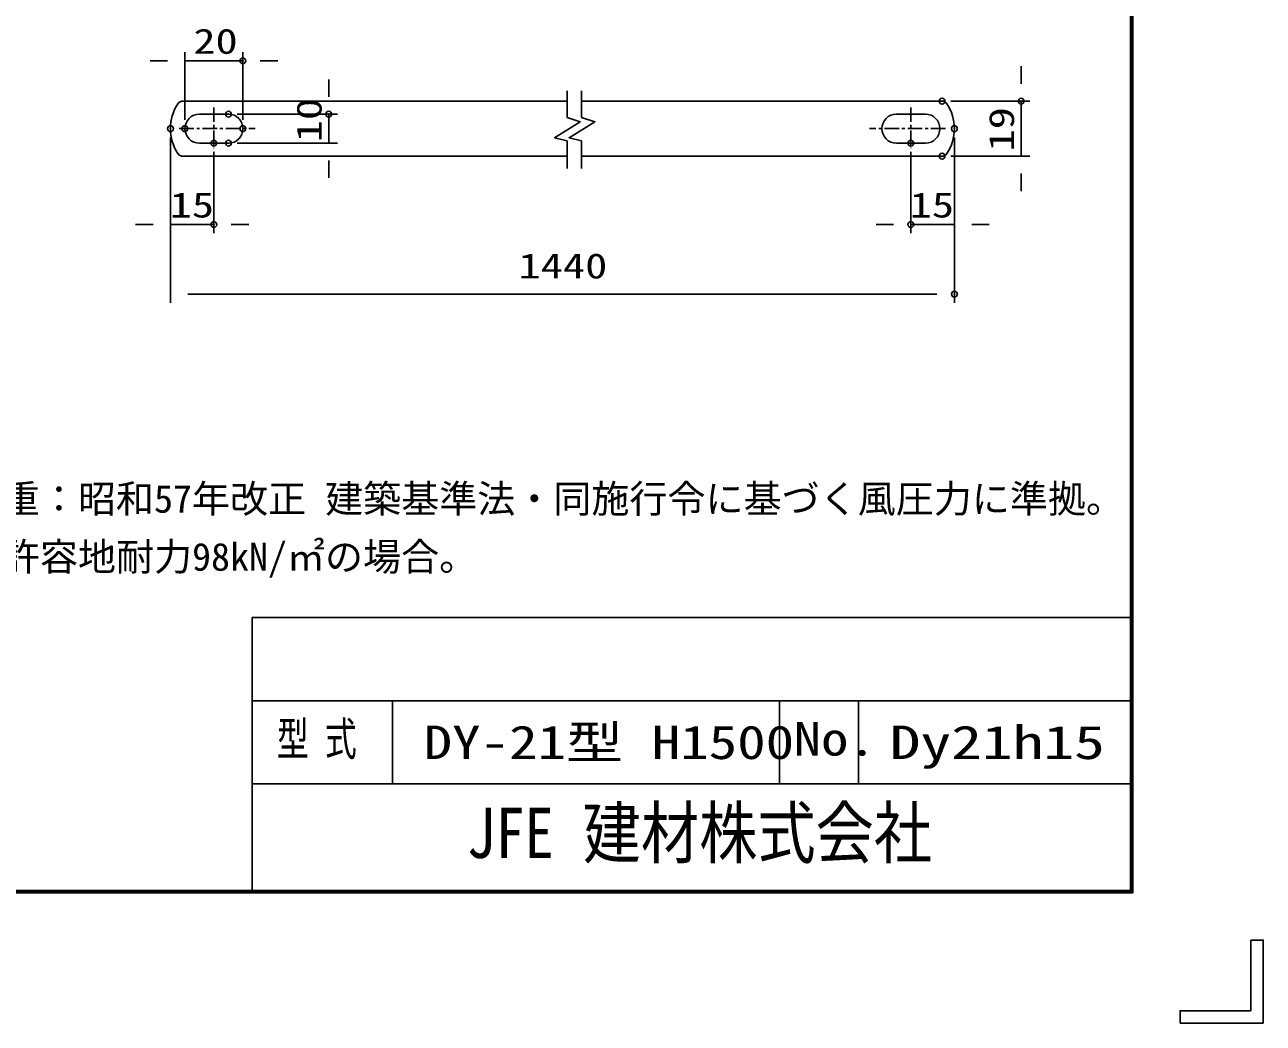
# Model space of a CAD drawing. Units: millimetres, scale not verified, with parts at other scales. Extents: x -4425 to 4425, y -3150 to 3150.
# Drawn here: x 2289 to 4425, y -3150 to -1429 of the extents above; entities that cross this region are included whole.
import ezdxf
from ezdxf.enums import TextEntityAlignment as Align

# ---------------------------------------------------------------- set-up
doc = ezdxf.new("R2010")
doc.units = ezdxf.units.MM
doc.header["$LTSCALE"] = 20
doc.header["$PDMODE"] = 32
doc.header["$PDSIZE"] = 10
doc.linetypes.add('USER1', pattern=[2, 1.25, -0.25, 0.25, -0.25])
for name, color, linetype, lineweight in [('0-0_SUNPOU', 1, 'Continuous', 25), ('0-4_KOUZOU', 7, 'Continuous', 25), ('0-A_WAKU', 7, 'Continuous', 25), ('0-B_D-TTL-TXT', 2, 'Continuous', 25)]:
    doc.layers.add(name, color=color, linetype=linetype, lineweight=lineweight)
doc.layers.add('0-1_DEFPOINTS', color=7, linetype='Continuous')
doc.styles.add('ＭＳ ゴシック', font='')
doc.styles.get('ＭＳ ゴシック').set_extended_font_data('MS Gothic')

msp = doc.modelspace()

# ---------------------------------------------------------------- linework, layer by layer
at = {"layer": '0-0_SUNPOU'}
for p, q in [((2535.65, -1491.34), (2505.65, -1491.34)), ((2565.65, -1593.25), (2565.65, -1476.34)), ((2565.65, -1491.34), (2665.65, -1491.34)), ((2665.65, -1593.25), (2665.65, -1476.34)), ((2695.65, -1491.34), (2725.65, -1491.34))]:
    msp.add_line(p, q, dxfattribs=at)
at = {"layer": '0-1_DEFPOINTS'}
for p in [(2665.65, -1491.34), (3871.06, -1560.8), (4007.39, -1560.8), (2640.65, -1583.25), (2813.5, -1583.25), (2540.65, -1608.25), (2565.65, -1608.25), (2665.65, -1608.25), (3892.32, -1608.25), (3892.32, -1608.25), (2615.65, -1633.25), (2640.65, -1633.25), (3817.32, -1633.25), (3871.06, -1655.7), (2615.65, -1773.53), (3817.32, -1773.53), (3892.32, -1893.53)]:
    msp.add_point(p, dxfattribs=at)
at = {"layer": '0-4_KOUZOU', "color": 1}
for p, q in [((4007.39, -1530.8), (4007.39, -1500.8)), ((2813.5, -1553.25), (2813.5, -1523.25)), ((3886.06, -1560.8), (4022.39, -1560.8)), ((4007.39, -1655.7), (4007.39, -1560.8)), ((2655.65, -1583.25), (2828.5, -1583.25)), ((2813.5, -1633.25), (2813.5, -1583.25)), ((2540.65, -1623.25), (2540.65, -1908.53)), ((2540.65, -1623.25), (2540.65, -1788.53)), ((2655.65, -1633.25), (2828.5, -1633.25)), ((3892.32, -1623.25), (3892.32, -1788.53)), ((3892.32, -1623.25), (3892.32, -1908.53)), ((2615.65, -1648.25), (2615.65, -1788.53)), ((2813.5, -1663.25), (2813.5, -1693.25)), ((3817.32, -1648.25), (3817.32, -1788.53)), ((3886.06, -1655.7), (4022.39, -1655.7)), ((4007.39, -1685.7), (4007.39, -1715.7)), ((2510.65, -1773.53), (2480.65, -1773.53)), ((2540.65, -1773.53), (2615.65, -1773.53)), ((2645.65, -1773.53), (2675.65, -1773.53)), ((3787.32, -1773.53), (3757.32, -1773.53)), ((3892.32, -1773.53), (3817.32, -1773.53)), ((3922.32, -1773.53), (3952.32, -1773.53)), ((2570.65, -1893.53), (3862.32, -1893.53))]:
    msp.add_line(p, q, dxfattribs=at)
at = {"layer": '0-4_KOUZOU'}
for p, q in [((3224.49, -1588.74), (3224.49, -1542.99)), ((3249.62, -1588.74), (3249.62, -1542.99)), ((3224.49, -1560.78), (2561.94, -1560.75)), ((3871.06, -1560.8), (3249.62, -1560.78)), ((2590.65, -1583.25), (2640.65, -1583.25)), ((3842.32, -1583.25), (3792.32, -1583.25)), ((2590.65, -1633.25), (2640.65, -1633.25)), ((3224.49, -1676.83), (3224.49, -1629.44)), ((3249.62, -1676.83), (3249.62, -1629.44)), ((3842.32, -1633.25), (3792.32, -1633.25)), ((3224.49, -1655.72), (2561.94, -1655.75)), ((3871.06, -1655.7), (3249.62, -1655.72))]:
    msp.add_line(p, q, dxfattribs=at)
at = {"layer": '0-4_KOUZOU', "color": 1, "linetype": 'USER1'}
for p, q in [((2615.65, -1571.49), (2615.65, -1642.11)), ((3817.32, -1571.49), (3817.32, -1642.11)), ((2555.98, -1608.25), (2686.71, -1608.25)), ((3876.99, -1608.25), (3746.25, -1608.25))]:
    msp.add_line(p, q, dxfattribs=at)
at = {"layer": '0-4_KOUZOU'}
for points in [[(3224.49, -1588.74), (3247.27, -1596.45), (3202.89, -1623.93), (3224.49, -1629.44)], [(3249.62, -1588.74), (3272.4, -1596.45), (3228.02, -1623.93), (3249.62, -1629.44)]]:
    msp.add_lwpolyline(points, dxfattribs=at)
for centre, radius, start, end in [((2618.57, -1608.25), 77.92, 146.48676, 213.51324), ((2561.94, -1570.75), 10, 89.99824, 146.48676), ((3871.06, -1570.8), 10, 33.46317, 89.99783), ((3814.4, -1608.25), 77.92, 326.53683, 33.46317), ((2590.65, -1608.25), 25, 90, 270), ((2640.65, -1608.25), 25, 270, 90), ((3792.32, -1608.25), 25, 90, 270), ((3842.32, -1608.25), 25, 270, 90), ((2561.94, -1645.75), 10, 213.51324, 270.00176), ((3871.06, -1645.7), 10, 270.00217, 326.53683)]:
    msp.add_arc(centre, radius, start, end, dxfattribs=at)
at = {"layer": '0-A_WAKU'}
for p, q in [((2681.39, -2450.97), (4195.84, -2450.97)), ((2681.39, -2921.04), (2681.39, -2450.97)), ((2681.39, -2594.22), (4195.84, -2594.22)), ((2923.57, -2737.47), (2923.57, -2594.22)), ((3591.03, -2737.47), (3591.03, -2594.22)), ((3727.12, -2737.47), (3727.12, -2594.22)), ((2681.39, -2737.47), (4195.84, -2737.47)), ((4403.35, -3006.79), (4403.35, -3128.56)), ((4281.59, -3150.04), (4424.84, -3150.04))]:
    msp.add_line(p, q, dxfattribs=at)
msp.add_lwpolyline([(-4050.16, 2924.96), (4199.84, 2924.96), (4199.84, -2925.04), (-4050.16, -2925.04)], close=True, dxfattribs=at)
for points in [[(4197.84, 2922.96), (4197.84, -2923.04), (-4048.16, -2923.04)], [(4195.84, 2920.96), (4195.84, -2921.04), (-4046.16, -2921.04)], [(4424.84, -3150.04), (4424.84, -3006.79), (4403.35, -3006.79)], [(4403.35, -3128.56), (4281.59, -3128.56), (4281.59, -3150.04)]]:
    msp.add_lwpolyline(points, dxfattribs=at)

# ---------------------------------------------------------------- texts
at = {"layer": '0-0_SUNPOU', "color": 3, "style": 'ＭＳ ゴシック', "width": 1.3}
msp.add_text('20', height=43.26, dxfattribs=at).set_placement((2580.1, -1492.17), align=Align.BOTTOM_LEFT)
at = {"layer": '0-4_KOUZOU', "color": 3, "style": 'ＭＳ ゴシック', "width": 1.3}
for s, p in [('10', (2814.33, -1631.69)), ('19', (4008.21, -1647.54))]:
    msp.add_text(s, height=43.26, rotation=90, dxfattribs=at).set_placement(p, align=Align.BOTTOM_LEFT)
for s, p in [('15', (2539.39, -1774.36)), ('15', (3815.26, -1774.36)), ('1440', (3140.89, -1879.36))]:
    msp.add_text(s, height=43.26, dxfattribs=at).set_placement(p, align=Align.BOTTOM_LEFT)
at = {"layer": '0-A_WAKU', "style": 'ＭＳ ゴシック'}
for s, height, width, p in [('型 式', 57.73, 0.7, (2724.14, -2706.06)), ('DY-21型 H1500', 57.77, 1.25, (2977.22, -2712.04)), ('No.', 57.73, 1.2, (3615.38, -2706.06)), ('Dy21h15', 57.73, 1.35, (3780.77, -2712.04)), ('JFE 建材株式会社', 86.59, 0.85, (3051.21, -2891.18))]:
    msp.add_text(s, height=height, dxfattribs=dict(at, width=width)).set_placement(p, align=Align.BOTTOM_LEFT)
at = {"layer": '0-B_D-TTL-TXT', "color": 7, "style": 'ＭＳ ゴシック'}
for s, p in [('（設計条件）風荷重：昭和57年改正 建築基準法・同施行令に基づく風圧力に準拠。', (1725.24, -2284.57)), ('（基礎条件）長期許容地耐力98kN/㎡の場合。', (1725.24, -2384.57))]:
    msp.add_text(s, height=48.09, dxfattribs=at).set_placement(p, align=Align.BOTTOM_LEFT)

doc.saveas('drawing.dxf')
